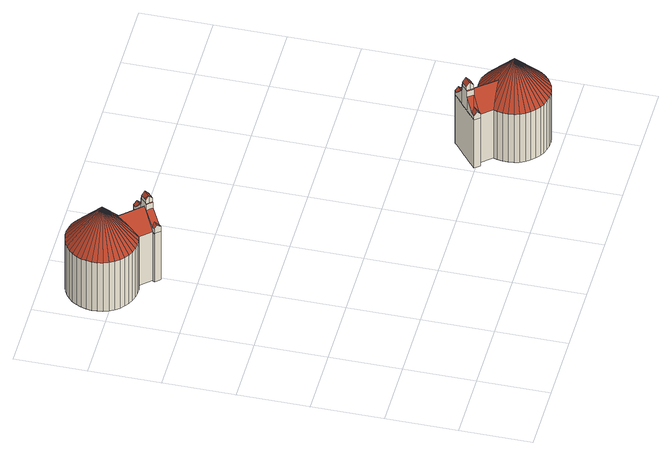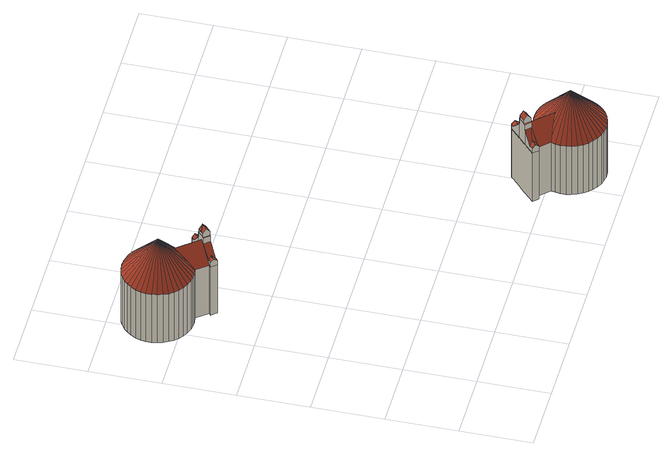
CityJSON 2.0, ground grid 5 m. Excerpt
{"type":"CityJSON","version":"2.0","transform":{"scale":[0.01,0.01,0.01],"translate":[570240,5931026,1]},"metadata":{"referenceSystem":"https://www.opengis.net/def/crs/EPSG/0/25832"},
"CityObjects":{
"building1":{"type":"Building","attributes":{"Grundfläche 2D":"21.887928","Grundhöhe NN":"1.999"},"children":["building1-1","building1-2","building1-3","building1-4"],"geometry":[{"type":"Solid","lod":"3","boundaries":[[[[0,1,2,3,4,5,6,7,8,9,10,11,12,13,14,15,16,17,18,19,20,21,22]],[[18,23,24,19]],[[25,24,23]],[[26,24,25]],[[27,24,26]],[[28,24,27]],[[29,24,28]],[[30,24,29]],[[31,24,30]],[[32,24,31]],[[33,24,32]],[[34,24,33]],[[35,24,34]],[[36,24,35]],[[37,24,36]],[[38,24,37]],[[39,24,38]],[[40,24,39]],[[41,24,40]],[[42,24,41]],[[43,24,42]],[[44,24,43]],[[45,24,44]],[[46,24,45]],[[47,24,46]],[[48,24,47]],[[49,24,48]],[[50,24,49]],[[51,24,50]],[[52,24,51]],[[53,24,52]],[[54,24,53]],[[55,24,54]],[[56,24,55]],[[57,24,56]],[[2,1,58,24,57]],[[59,20,19,24]],[[24,60,21,20,59]],[[24,61,22,21,60]],[[24,62,0,22,61]],[[24,58,1,0,62]],[[4,3,63,64]],[[65,6,5,4,64,66]],[[67,68,69,70,71,72,73,14,13,12,11,10,9,8,7,6,65,74]],[[75,16,15,14,73,76]],[[17,16,75,77]],[[18,17,77,78]],[[23,18,78,79]],[[25,23,79,80]],[[26,25,80,81]],[[27,26,81,82]],[[28,27,82,83]],[[29,28,83,84]],[[30,29,84,85]],[[31,30,85,86]],[[32,31,86,87]],[[33,32,87,88]],[[34,33,88,89]],[[35,34,89,90]],[[36,35,90,91]],[[37,36,91,92]],[[38,37,92,93]],[[39,38,93,94]],[[40,39,94,95]],[[41,40,95,96]],[[42,41,96,97]],[[43,42,97,98]],[[44,43,98,99]],[[45,44,99,100]],[[46,45,100,101]],[[47,46,101,102]],[[48,47,102,103]],[[49,48,103,104]],[[50,49,104,105]],[[51,50,105,106]],[[52,51,106,107]],[[53,52,107,108]],[[54,53,108,109]],[[55,54,109,110]],[[56,55,110,111]],[[57,56,111,112]],[[2,57,112,113]],[[3,2,113,63]],[[102,101,100,99,98,97,96,95,94,93,92,91,90,89,88,87,86,85,84,83,82,81,80,79,78,77,75,76,73,72,71,70,69,68,67,74,65,66,64,63,113,112,111,110,109,108,107,106,105,104,103]]]],"semantics":{"surfaces":[{"type":"RoofSurface"},{"type":"WallSurface"},{"type":"GroundSurface"}],"values":[[0,0,0,0,0,0,0,0,0,0,0,0,0,0,0,0,0,0,0,0,0,0,0,0,0,0,0,0,0,0,0,0,0,0,0,0,0,0,0,0,0,1,1,1,1,1,1,1,1,1,1,1,1,1,1,1,1,1,1,1,1,1,1,1,1,1,1,1,1,1,1,1,1,1,1,1,1,1,1,1,1,1,1,2]]}}]},
"building1-1":{"type":"BuildingInstallation","parents":["building1"],"geometry":[{"type":"MultiSurface","lod":"3","boundaries":[[[114,115,116,117,118,119]],[[120,121,122,123,124]],[[122,121,125,126]],[[126,127,128,129,130,131,132,115,114,133,123,122]],[[134,117,116,115,132,135]],[[12,13,125,121,120,136,118,117,134,9,10,11]]],"semantics":{"surfaces":[{"type":"RoofSurface"},{"type":"WallSurface"}],"values":[0,0,1,1,1,1]}}]},
"building1-2":{"type":"BuildingInstallation","parents":["building1"],"geometry":[{"type":"MultiSurface","lod":"3","boundaries":[[[137,138,139,140,141]],[[142,143,141,140,144]],[[126,141,143,142]],[[137,141,126,125,138]],[[134,135,132,145,146,147,148,149]],[[150,151,152,147,146,145]],[[148,147,152,153,154,149]],[[140,139,155,144]],[[14,15,16,144,155,139]],[[144,16,17,127,126,142]],[[3,4,151,150,145,132,131,156]],[[4,5,6,153,152,151]],[[6,7,8,9,134,149,154,153]],[[125,13,14,139,138]]],"semantics":{"surfaces":[{"type":"RoofSurface"},{"type":"WallSurface"}],"values":[0,0,0,0,0,0,0,1,1,1,1,1,1,1]}}]},
"building1-3":{"type":"BuildingInstallation","parents":["building1"],"geometry":[{"type":"MultiSurface","lod":"3","boundaries":[[[18,157,158,59,60,159,129,128,127,17]],[[58,160,2,3,156,131,130,129,159,61,62]]],"semantics":{"surfaces":[{"type":"RoofSurface"}],"values":[0,0]}}]},
"building1-4":{"type":"BuildingInstallation","parents":["building1"],"geometry":[{"type":"MultiSurface","lod":"3","boundaries":[[[161,162,163,164,165]],[[166,161,165,167]],[[168,166,169]],[[161,166,168]],[[123,167,165,164,120,124]],[[123,133,114,169,166,167]],[[168,169,114,119]],[[161,168,119]],[[162,161,119,118]],[[118,136,120,164,163,162]]],"semantics":{"surfaces":[{"type":"RoofSurface"},{"type":"WallSurface"}],"values":[0,0,0,0,1,1,1,1,1,1]}}]},
"building2":{"type":"Building","attributes":{"Grundfläche 2D":"21.888336","Grundhöhe NN":"2.034"},"children":["building2-1","building2-2","building2-3","building2-4"],"geometry":[{"type":"Solid","lod":"3","boundaries":[[[[170,171,172,173,174,175,176,177,178,179,180,181,182,183,184,185,186,187,188,189,190,191,192,193]],[[170,194,195,171]],[[196,195,194]],[[197,195,196]],[[198,195,197]],[[199,195,198]],[[200,195,199]],[[201,195,200]],[[202,195,201]],[[203,195,202]],[[204,195,203]],[[205,195,204]],[[206,195,205]],[[207,195,206]],[[208,195,207]],[[209,195,208]],[[210,195,209]],[[211,195,210]],[[212,195,211]],[[213,195,212]],[[214,195,213]],[[215,195,214]],[[216,195,215]],[[217,195,216]],[[218,195,217]],[[219,195,218]],[[220,195,219]],[[221,195,220]],[[222,195,221]],[[223,195,222]],[[224,195,223]],[[175,225,195,226,176]],[[174,227,195,225,175]],[[173,228,195,227,174]],[[172,229,195,228,173]],[[171,195,229,172]],[[230,195,224]],[[231,195,230]],[[232,195,231]],[[233,195,232]],[[177,176,226,195,233]],[[179,178,234,235]],[[236,181,180,179,235,237]],[[238,239,240,241,242,243,244,189,188,187,186,185,184,183,182,181,236,245]],[[246,191,190,189,244,247]],[[192,191,246,248]],[[193,192,248,249]],[[170,193,249,250]],[[194,170,250,251]],[[196,194,251,252]],[[197,196,252,253]],[[198,197,253,254]],[[199,198,254,255]],[[200,199,255,256]],[[201,200,256,257]],[[202,201,257,258]],[[203,202,258,259]],[[204,203,259,260]],[[205,204,260,261]],[[206,205,261,262]],[[207,206,262,263]],[[208,207,263,264]],[[209,208,264,265]],[[210,209,265,266]],[[211,210,266,267]],[[212,211,267,268]],[[213,212,268,269]],[[214,213,269,270]],[[215,214,270,271]],[[216,215,271,272]],[[217,216,272,273]],[[218,217,273,274]],[[219,218,274,275]],[[220,219,275,276]],[[221,220,276,277]],[[222,221,277,278]],[[223,222,278,279]],[[224,223,279,280]],[[230,224,280,281]],[[231,230,281,282]],[[232,231,282,283]],[[233,232,283,284]],[[177,233,284,285]],[[178,177,285,234]],[[274,273,272,271,270,269,268,267,266,265,264,263,262,261,260,259,258,257,256,255,254,253,252,251,250,249,248,246,247,244,243,242,241,240,239,238,245,236,237,235,234,285,284,283,282,281,280,279,278,277,276,275]]]],"semantics":{"surfaces":[{"type":"RoofSurface"},{"type":"WallSurface"},{"type":"GroundSurface"}],"values":[[0,0,0,0,0,0,0,0,0,0,0,0,0,0,0,0,0,0,0,0,0,0,0,0,0,0,0,0,0,0,0,0,0,0,0,0,0,0,0,0,0,1,1,1,1,1,1,1,1,1,1,1,1,1,1,1,1,1,1,1,1,1,1,1,1,1,1,1,1,1,1,1,1,1,1,1,1,1,1,1,1,1,1,1,2]]}}]},
"building2-1":{"type":"BuildingInstallation","parents":["building2"],"geometry":[{"type":"MultiSurface","lod":"3","boundaries":[[[286,287,288,289,290]],[[291,292,293,294,295,296]],[[288,287,297,298]],[[299,300,301,292,291,289,288,298,302,303,304]],[[305,294,293,292,301,306]],[[187,188,297,287,286,307,295,294,305,184,185,186]]],"semantics":{"surfaces":[{"type":"RoofSurface"},{"type":"WallSurface"}],"values":[0,0,1,1,1,1]}}]},
"building2-2":{"type":"BuildingInstallation","parents":["building2"],"geometry":[{"type":"MultiSurface","lod":"3","boundaries":[[[193,302,192]],[[170,308,309,229,228,310,304,303,302,193]],[[226,311,312,177,178,313,300,299,304,310,227,225]]],"semantics":{"surfaces":[{"type":"RoofSurface"}],"values":[0,0,0]}}]},
"building2-3":{"type":"BuildingInstallation","parents":["building2"],"geometry":[{"type":"MultiSurface","lod":"3","boundaries":[[[314,315,316,317,318]],[[319,318,320]],[[321,314,318,319]],[[319,320,322]],[[318,317,286,290]],[[318,290,320]],[[322,320,290,289]],[[322,289,291,321,319]],[[295,315,314,321,291,296]],[[295,307,286,317,316,315]]],"semantics":{"surfaces":[{"type":"RoofSurface"},{"type":"WallSurface"}],"values":[0,0,0,0,1,1,1,1,1,1]}}]},
"building2-4":{"type":"BuildingInstallation","parents":["building2"],"geometry":[{"type":"MultiSurface","lod":"3","boundaries":[[[323,324,325,326,327]],[[328,329,327,326,330]],[[298,327,329,328]],[[323,327,298,297,324]],[[305,306,301,331,332,333,334,335]],[[336,337,338,332,331]],[[334,333,338,339,340,335]],[[333,332,338]],[[326,325,341,330]],[[189,190,191,330,341,325]],[[191,192,302,298,328,330]],[[300,313,178,179,337,336,331,301]],[[179,180,181,339,338,337]],[[181,182,183,184,305,335,340,339]],[[297,188,189,325,324]]],"semantics":{"surfaces":[{"type":"RoofSurface"},{"type":"WallSurface"}],"values":[0,0,0,0,0,0,0,0,1,1,1,1,1,1,1]}}]}
},
"vertices":[
[466,2403,524],[432,2385,524],[401,2374,524],[471,2298,524],[456,2284,524],[473,2266,524],[490,2247,524],[505,2261,524],[509,2265,524],[566,2318,524],[573,2324,524],[589,2339,524],[614,2362,524],[621,2369,524],[694,2437,524],[676,2455,524],[660,2473,524],[638,2453,524],[563,2532,524],[560,2521,524],[543,2486,524],[522,2455,524],[496,2427,524],[570,2558,524],[332,2607,797],[575,2595,524],[574,2633,524],[567,2671,524],[554,2707,524],[535,2740,524],[512,2770,524],[484,2796,524],[452,2818,524],[418,2834,524],[381,2845,524],[343,2850,524],[305,2848,524],[268,2841,524],[232,2828,524],[198,2810,524],[168,2786,524],[142,2758,524],[121,2727,524],[104,2692,524],[94,2656,524],[89,2618,524],[90,2580,524],[97,2542,524],[110,2506,524],[129,2473,524],[152,2443,524],[180,2417,524],[212,2395,524],[246,2379,524],[283,2368,524],[321,2363,524],[359,2365,524],[396,2372,524],[411,2431,581],[479,2523,608],[438,2522,645],[418,2512,654],[417,2478,624],[471,2298,100],[456,2284,100],[490,2247,100],[473,2266,100],[509,2265,100],[566,2318,100],[573,2324,100],[589,2339,100],[614,2362,100],[621,2369,100],[694,2437,100],[505,2261,100],[660,2473,100],[676,2455,100],[638,2453,100],[563,2532,100],[570,2558,100],[575,2595,100],[574,2633,100],[567,2671,100],[554,2707,100],[535,2740,100],[512,2770,100],[484,2796,100],[452,2818,100],[418,2834,100],[381,2845,100],[343,2850,100],[305,2848,100],[268,2841,100],[232,2828,100],[198,2810,100],[168,2786,100],[142,2758,100],[121,2727,100],[104,2692,100],[94,2656,100],[89,2618,100],[90,2580,100],[97,2542,100],[110,2506,100],[129,2473,100],[152,2443,100],[180,2417,100],[212,2395,100],[246,2379,100],[283,2368,100],[321,2363,100],[359,2365,100],[396,2372,100],[401,2374,100],
[539,2361,697],[532,2354,697],[548,2337,697],[566,2318,697],[573,2324,697],[556,2343,697],[614,2362,697],[621,2369,697],[587,2406,697],[580,2399,697],[597,2380,697],[621,2369,649],[587,2406,649],[587,2406,608],[580,2399,621],[555,2375,662],[539,2361,637],[532,2354,625],[532,2354,649],[555,2375,697],[566,2318,649],[548,2337,649],[589,2339,697],
[653,2420,579],[673,2417,564],[694,2437,564],[676,2455,589],[640,2421,589],[638,2453,564],[639,2434,579],[660,2473,564],[475,2301,564],[497,2298,579],[506,2297,585],[506,2289,580],[509,2265,564],[471,2298,564],[456,2284,564],[473,2266,585],[490,2247,564],[505,2261,564],[676,2455,585],[475,2301,530],
[540,2529,548],[537,2528,551],[418,2523,662],[402,2380,531],
[556,2343,758],[573,2324,727],[589,2339,727],[614,2362,727],[597,2380,758],[555,2375,727],[580,2399,727],[556,2343,757],[539,2361,727],
[2158,409,524],[2162,421,524],[2180,455,524],[2203,485,524],[2231,511,524],[2262,533,524],[2296,550,524],[2329,560,524],[2262,639,524],[2278,652,524],[2262,671,524],[2246,690,524],[2230,677,524],[2227,674,524],[2167,624,524],[2159,618,524],[2143,604,524],[2117,582,524],[2108,575,524],[2032,512,524],[2049,492,524],[2064,474,524],[2087,493,524],[2088,492,524],[2149,385,524],[2385,323,797],[2143,347,524],[2142,309,524],[2147,271,524],[2158,235,524],[2175,200,524],[2197,169,524],[2223,142,524],[2254,118,524],[2287,100,524],[2323,88,524],[2361,81,524],[2399,80,524],[2437,86,524],[2473,97,524],[2508,113,524],[2539,135,524],[2567,162,524],[2590,192,524],[2608,226,524],[2620,262,524],[2627,299,524],[2628,338,524],[2622,375,524],[2611,412,524],[2595,446,524],[2573,478,524],[2547,505,524],[2516,528,524],[2482,546,524],[2307,456,624],[2315,503,580],[2304,422,653],[2284,413,645],[2243,414,607],[2446,559,524],[2409,565,524],[2371,566,524],[2333,561,524],[2262,639,103],[2278,652,103],[2246,690,103],[2262,671,103],[2227,674,103],[2167,624,103],[2159,618,103],[2143,604,103],[2117,582,103],[2108,575,103],[2032,512,103],[2230,677,103],[2064,474,103],[2049,492,103],[2087,493,103],[2088,492,103],[2158,409,103],[2149,385,103],[2143,347,103],[2142,309,103],[2147,271,103],[2158,235,103],[2175,200,103],[2197,169,103],[2223,142,103],[2254,118,103],[2287,100,103],[2323,88,103],[2361,81,103],[2399,80,103],[2437,86,103],[2473,97,103],[2508,113,103],[2539,135,103],[2567,162,103],[2590,192,103],[2608,226,103],[2620,262,103],[2627,299,103],[2628,338,103],[2622,375,103],[2611,412,103],[2595,446,103],[2573,478,103],[2547,505,103],[2516,528,103],[2482,546,103],[2446,559,103],[2409,565,103],[2371,566,103],[2333,561,103],[2329,560,103],
[2117,582,696],[2108,575,696],[2140,537,696],[2148,544,696],[2133,563,696],[2191,579,696],[2199,586,696],[2183,605,696],[2167,624,696],[2159,618,696],[2175,599,696],[2108,575,648],[2140,537,648],[2191,579,636],[2199,586,624],[2199,586,648],[2140,537,607],[2148,544,620],[2175,566,662],[2167,624,648],[2183,605,648],[2143,604,696],
[2181,412,547],[2184,412,550],[2304,411,662],[2322,532,551],[2327,553,530],[2258,636,530],
[2175,599,758],[2159,618,727],[2143,604,727],[2117,582,727],[2133,563,758],[2175,566,727],[2133,563,757],[2191,579,727],[2148,544,727],
[2074,527,578],[2055,531,563],[2032,512,563],[2049,492,588],[2087,524,588],[2087,493,563],[2087,512,578],[2064,474,563],[2258,636,563],[2236,640,578],[2228,642,585],[2227,650,579],[2227,674,563],[2262,639,563],[2278,652,563],[2262,671,585],[2246,690,563],[2230,677,563],[2049,492,585]
]}
